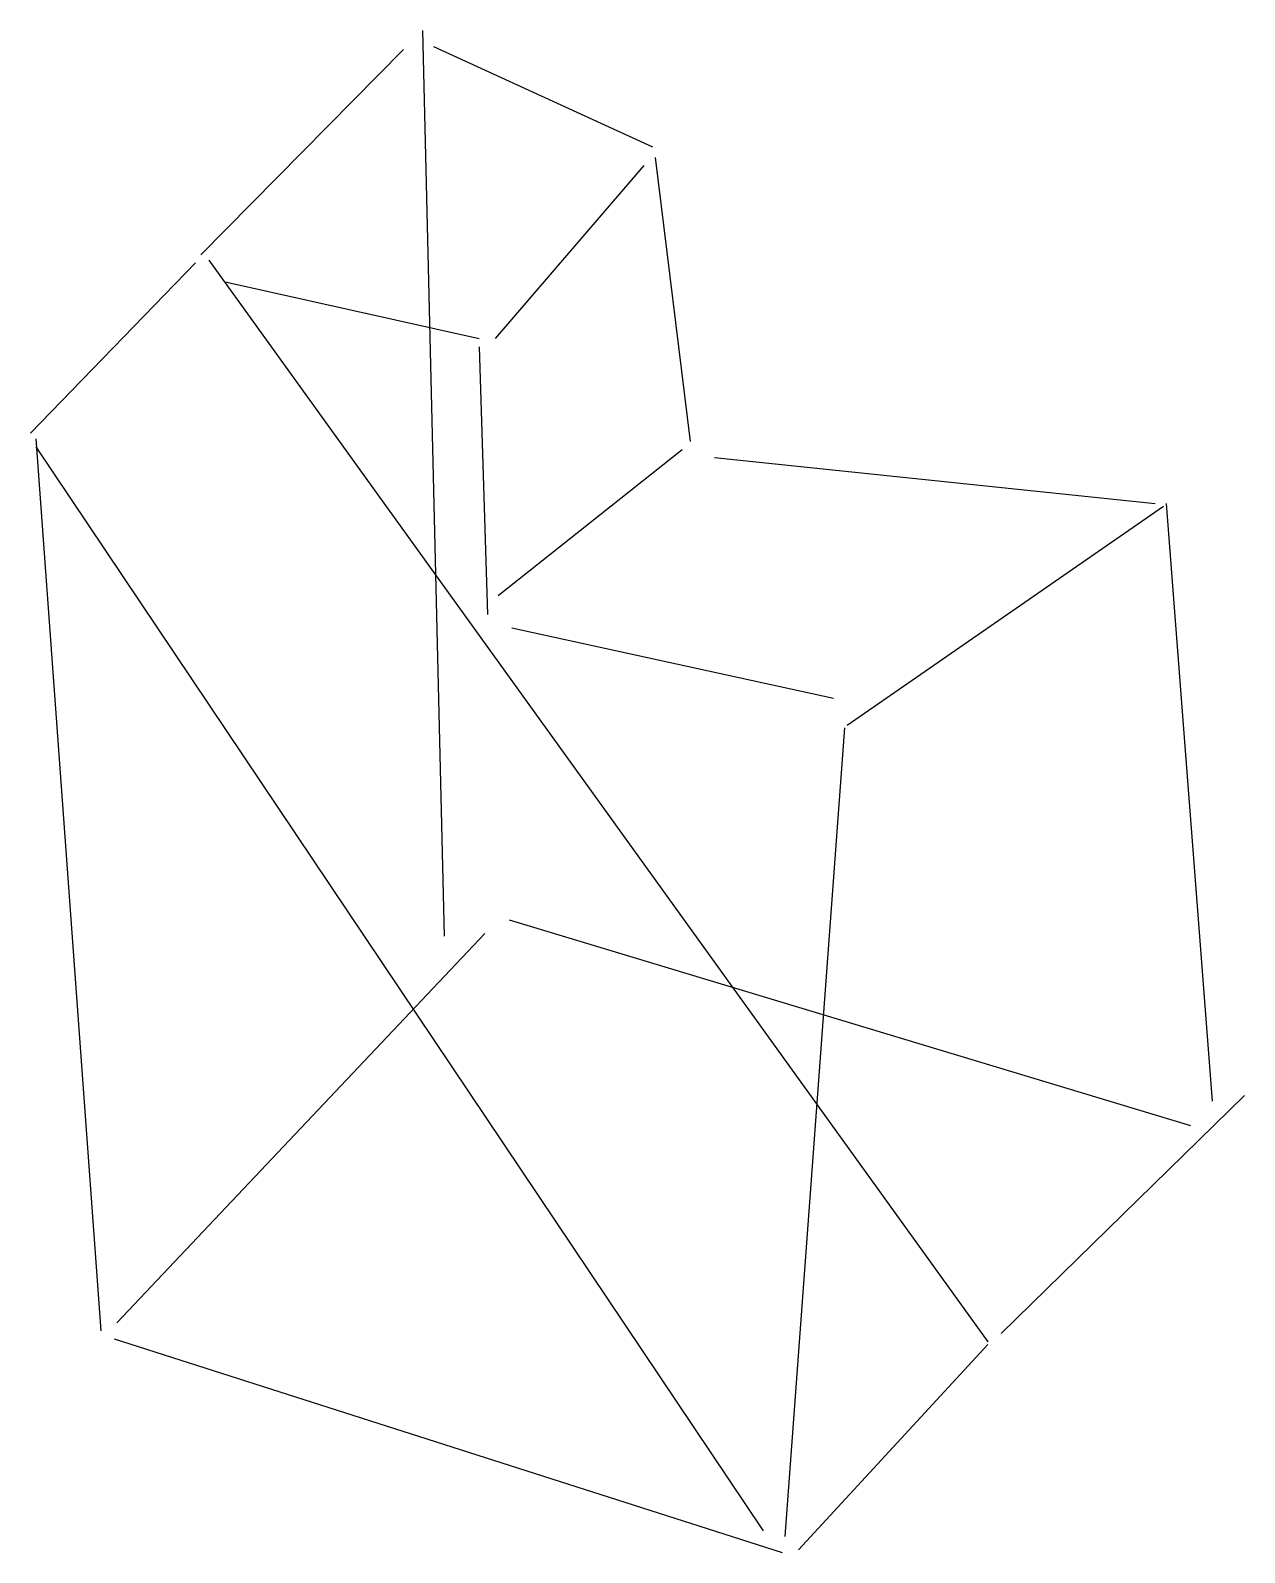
# Model space of a CAD drawing. Header units: metres. Extents: x -84 to 45, y 122 to 284.
import ezdxf

# ---------------------------------------------------------------- set-up
doc = ezdxf.new("R2010")
doc.units = ezdxf.units.M

msp = doc.modelspace()

# ---------------------------------------------------------------- linework, layer by layer
at = {"color": 0, "linetype": 'CONTINUOUS'}
for p, q in [((-42.582492, 283.883281), (-40.288486, 187.821767)), ((-66.096057, 260.082965), (-44.589748, 281.876025)), ((-41.435489, 282.162776), (-18.208675, 271.552997)), ((-17.921924, 270.405994), (-14.194164, 240.297161)), ((-34.840221, 251.193691), (-19.068927, 269.545741)), ((-84.161356, 241.157413), (-66.669558, 259.222713)), ((-65.235804, 259.509464), (17.348423, 144.809148)), ((-63.5153, 257.215457), (-36.560726, 251.193691)), ((-36.560726, 250.333438), (-35.700473, 221.94511)), ((-83.587855, 240.583912), (-76.705836, 145.956151)), ((-83.587855, 239.723659), (-6.451893, 124.736593)), ((-34.55347, 223.952366), (-15.054416, 239.436909)), ((-11.613407, 238.576656), (35.126972, 233.701893)), ((2.437382, 210.188328), (35.987224, 233.415142)), ((36.273975, 233.701893), (41.148738, 170.329968)), ((-33.119716, 220.511356), (1.003628, 213.055836)), ((2.150631, 209.901577), (-4.157886, 124.163091)), ((-33.406467, 189.542271), (38.854732, 167.749211)), ((-74.985331, 146.816404), (-35.987224, 188.108517)), ((18.782177, 145.669401), (44.589748, 170.90347)), ((-75.272082, 145.095899), (-4.444637, 122.442587)), ((-2.724132, 122.729338), (17.348423, 144.522397))]:
    msp.add_line(p, q, dxfattribs=at)

doc.saveas('drawing.dxf')
